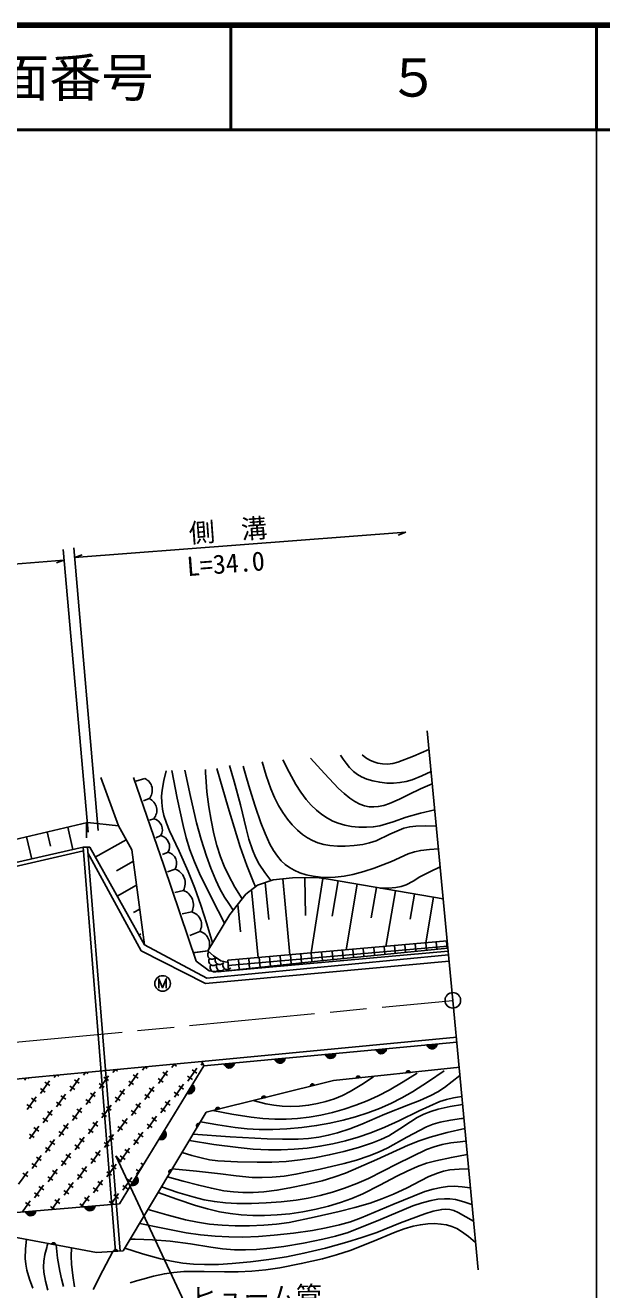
# Model space of a CAD drawing. Units: millimetres, scale not verified. Extents: x 40000 to 680000, y 20000 to 380000.
# Drawn here: x 524332 to 579500, y 258929 to 380000 of the extents above; entities that cross this region are included whole.
import ezdxf
from ezdxf.enums import TextEntityAlignment as Align

# ---------------------------------------------------------------- set-up
doc = ezdxf.new("R2010")
doc.units = ezdxf.units.MM
doc.header["$LTSCALE"] = 1000
doc.linetypes.add('CHAIN', pattern=[18.5, 12, -1.5, 3.5, -1.5])
for name, color, linetype, lineweight in [('M-BGD', 7, 'Continuous', 25), ('M-BMK', 2, 'CHAIN', 13), ('M-TTL', 2, 'Continuous', 140), ('M-TTL-BAND', 7, 'Continuous', 25), ('M-TTL-LINE', 7, 'Continuous', 50)]:
    doc.layers.add(name, color=color, linetype=linetype, lineweight=lineweight)
doc.layers.add('M-TTL-TXT', color=7, linetype='Continuous')
doc.styles.add('ＭＳ ゴシック', font='')
doc.styles.get('ＭＳ ゴシック').set_extended_font_data('MS Gothic')

# ---------------------------------------------------------------- blocks, each defined once
blk = doc.blocks.new('BUHIN15')
at = {"color": 7, "linetype": 'Continuous', "lineweight": 25}
for p, q in [((218, 427), (-100, -469)), ((-33, -466), (268, 382)), ((315, 326), (40, -449)), ((114, -428), (357, 258)), ((396, 181), (193, -390)), ((292, -300), (416, 51))]:
    blk.add_line(p, q, dxfattribs=at)
blk.add_lwpolyline([(167, 471), (262, 395), (335, 308), (406, 180), (426, 56), (422, -67), (370, -214), (295, -312), (202, -395), (66, -450), (-46, -474), (-167, -471)], close=True, dxfattribs=at)
blk = doc.blocks.new('BUHIN16')
at = {"color": 7, "linetype": 'Continuous', "lineweight": 25}
for p, q in [((-215, 428), (318, -358)), ((356, -302), (-149, 443)), ((-76, 447), (385, -234)), ((412, -162), (4, 440)), ((89, 426), (428, -75)), ((414, 57), (205, 366))]:
    blk.add_line(p, q, dxfattribs=at)
blk.add_lwpolyline([(-280, 414), (-163, 445), (-50, 452), (96, 433), (207, 376), (304, 300), (391, 171), (426, 53), (438, -72), (402, -214), (355, -318), (280, -414)], close=True, dxfattribs=at)
blk = doc.blocks.new('BUHIN17')
at = {"color": 7, "linetype": 'Continuous', "lineweight": 25}
for p, q in [((214, 429), (-96, -469)), ((-28, -466), (265, 385)), ((312, 329), (44, -449)), ((118, -427), (354, 261)), ((394, 184), (197, -388)), ((294, -297), (416, 55))]:
    blk.add_line(p, q, dxfattribs=at)
blk.add_lwpolyline([(163, 473), (258, 398), (332, 311), (404, 183), (425, 60), (422, -63), (372, -210), (298, -309), (206, -393), (70, -450), (-42, -475), (-163, -473)], close=True, dxfattribs=at)
blk = doc.blocks.new('BUHIN18')
at = {"color": 7, "linetype": 'Continuous', "lineweight": 25}
for p, q in [((-172, -27), (-33, 171)), ((-80, 147), (-166, 25)), ((2, 177), (-165, -61)), ((-156, -92), (33, 177)), ((63, 176), (-144, -118)), ((-130, -141), (89, 170))]:
    blk.add_line(p, q, dxfattribs=at)
blk.add_lwpolyline([(-115, -164), (-143, -124), (-162, -83), (-176, -26), (-170, 24), (-155, 71), (-120, 122), (-80, 152), (-35, 174), (23, 181), (69, 178), (115, 164)], close=True, dxfattribs=at)
blk = doc.blocks.new('BUHIN20')
at = {"color": 7, "linetype": 'Continuous', "lineweight": 25}
for p, q in [((-34, -171), (-172, 28)), ((-165, 63), (0, -176)), ((32, -178), (-155, 92)), ((-144, 119), (61, -176)), ((88, -170), (-129, 142)), ((-165, -25), (-81, -147))]:
    blk.add_line(p, q, dxfattribs=at)
blk.add_lwpolyline([(114, -164), (67, -177), (22, -181), (-37, -174), (-81, -151), (-120, -121), (-156, -70), (-170, -23), (-176, 27), (-162, 84), (-143, 126), (-114, 164)], close=True, dxfattribs=at)
blk = doc.blocks.new('BUHIN21')
at = {"color": 7, "linetype": 'Continuous', "lineweight": 25}
for p, q in [((-134, 100), (-161, -47)), ((-145, -97), (-101, 142)), ((-72, 162), (-124, -125)), ((-103, -149), (-44, 175)), ((-17, 186), (-82, -168)), ((-59, -182), (10, 191))]:
    blk.add_line(p, q, dxfattribs=at)
blk.add_lwpolyline([(-36, -197), (-78, -173), (-113, -143), (-149, -97), (-165, -49), (-171, 0), (-160, 61), (-136, 104), (-105, 143), (-55, 174), (-12, 190), (36, 197)], close=True, dxfattribs=at)
blk = doc.blocks.new('BUHIN22')
at = {"color": 7, "linetype": 'Continuous', "lineweight": 25}
for p, q in [((-117, 120), (-166, -21)), ((-158, -73), (-78, 156)), ((-46, 171), (-142, -104)), ((-125, -131), (-16, 180)), ((12, 186), (-107, -153)), ((-87, -171), (39, 188))]:
    blk.add_line(p, q, dxfattribs=at)
blk.add_lwpolyline([(-66, -189), (-104, -158), (-134, -124), (-162, -72), (-170, -23), (-169, 26), (-148, 85), (-118, 124), (-81, 158), (-27, 180), (18, 190), (66, 189)], close=True, dxfattribs=at)
blk = doc.blocks.new('BUHIN25')
at = {"color": 7, "linetype": 'Continuous', "lineweight": 25}
for radius in [746, 22.5]:
    blk.add_circle((0, 0), radius, dxfattribs=at)
blk = doc.blocks.new('BUHIN45')
at = {"color": 7, "linetype": 'Continuous', "lineweight": 25}
blk.add_lwpolyline([(271, -510), (-562, -132), (379, -172), (-273, 507), (561, 129)], dxfattribs=at)
blk.add_circle((0, 0), 746, dxfattribs=at)

msp = doc.modelspace()

# ---------------------------------------------------------------- hatches: boundary and pattern name
at = {"layer": 'M-BGD'}
h = msp.add_hatch(dxfattribs=at)
h.set_pattern_fill('USER', color=256, style=0, pattern_type=2)
h.set_pattern_definition([(5.026, (543728, 290475), (-43.804, 498.077), []), (95.026, (543728, 290475), (-1992.31, -175.22), []), (95.026, (544768, 290065), (-1992.3, -175.22), [])])
h.paths.add_polyline_path([(543728, 290475), (564707, 292320), (564771, 291637), (552592, 290432), (543778, 289468)])

# ---------------------------------------------------------------- linework, layer by layer
for p, q in [((529050, 329034), (560763, 331454)), ((560763, 331454), (560031, 331182)), ((530364, 302740), (527943, 329812)), ((528970, 329959), (531318, 302887)), ((528033, 328800), (358458, 315250)), ((528033, 328800), (527303, 328525)), ((529050, 329034), (529782, 329306)), ((565245, 286634), (562801, 312433)), ((533242, 303332), (531559, 307976)), ((534694, 307976), (537593, 299535)), ((535763, 307881), (534906, 307625)), ((536191, 305954), (535634, 305740)), ((536619, 304027), (536234, 303899)), ((517461, 300662), (530299, 303661)), ((526743, 301390), (526429, 302757)), ((528893, 301069), (528400, 303217)), ((530193, 302192), (530193, 303636)), ((530299, 303661), (533242, 303332)), ((533242, 303332), (534536, 301052)), ((524948, 300163), (524459, 302296)), ((531030, 300361), (533987, 302019)), ((537304, 302422), (536833, 302186)), ((506205, 295978), (529879, 301295)), ((529907, 300950), (506732, 295625)), ((529879, 301295), (530507, 301295)), ((529879, 301295), (532953, 262600)), ((533427, 262632), (530275, 301295)), ((530320, 300750), (535413, 291364)), ((535743, 291954), (530507, 301295)), ((534536, 301052), (535743, 291954)), ((537990, 300816), (537476, 300602)), ((533053, 299040), (534682, 299953)), ((537593, 299535), (540672, 290373)), ((538675, 299211), (537947, 298932)), ((546554, 297669), (548053, 298183)), ((547303, 297926), (547633, 294383)), ((548053, 298183), (549894, 298354)), ((548973, 298269), (549650, 290996)), ((549894, 298354), (552249, 298397)), ((551072, 298376), (551138, 294754)), ((552806, 298312), (551708, 291177)), ((552249, 298397), (553363, 298226)), ((564325, 296350), (553363, 298226)), ((554276, 298070), (553697, 294685)), ((533125, 296625), (534985, 297667)), ((539467, 297155), (538632, 296962)), ((543899, 294843), (545441, 296813)), ((545441, 296813), (546554, 297669)), ((545997, 297241), (546605, 290707)), ((556103, 297757), (555027, 291469)), ((557930, 297444), (557433, 294541)), ((559757, 297132), (558846, 291805)), ((561584, 296819), (561170, 294396)), ((544670, 295828), (544914, 293200)), ((563411, 296506), (562664, 292141)), ((534674, 295038), (535288, 295382)), ((540259, 295100), (539360, 294906)), ((541801, 291374), (543899, 294843)), ((535219, 292888), (535405, 292993)), ((541030, 293237), (540088, 292851)), ((541700, 288760), (535743, 291954)), ((564707, 292320), (543728, 290475)), ((535413, 291364), (541565, 288243)), ((540397, 291192), (541801, 291374)), ((540397, 291192), (541801, 291374)), ((541801, 291374), (540516, 291224)), ((564833, 290982), (541700, 288760)), ((542357, 290903), (541801, 291374)), ((543043, 290432), (542357, 290903)), ((564800, 291336), (543760, 289466)), ((564771, 291637), (552592, 290432)), ((540672, 290373), (541922, 289452)), ((564890, 290385), (541565, 288243)), ((541922, 289452), (542805, 289362)), ((542805, 289362), (552592, 290432)), ((543738, 290262), (543043, 290432)), ((543778, 289468), (543728, 290475)), ((567690, 260836), (565245, 286634)), ((565637, 283102), (541230, 280778)), ((565620, 282631), (541434, 280352)), ((541230, 280778), (524953, 279252)), ((541230, 280778), (524953, 279252)), ((529904, 279482), (530081, 279733)), ((530347, 279627), (530184, 279743)), ((532722, 279721), (532919, 279999)), ((533165, 279866), (532971, 280004)), ((533350, 267160), (541434, 280352)), ((541434, 280352), (533350, 267160)), ((535540, 279959), (535757, 280265)), ((535983, 280105), (535757, 280265)), ((537069, 278670), (537936, 279893)), ((537487, 279752), (537946, 279427)), ((538359, 280198), (538595, 280531)), ((538802, 280344), (538544, 280527)), ((539887, 278908), (540754, 280132)), ((540305, 279991), (540764, 279666)), ((541177, 280437), (541306, 280619)), ((541434, 280352), (541230, 280778)), ((565918, 280248), (553829, 278967)), ((524953, 279252), (514522, 278183)), ((524953, 279252), (514522, 278183)), ((524267, 279004), (524402, 279196)), ((524710, 279150), (524615, 279217)), ((525795, 277715), (526663, 278939)), ((526213, 278797), (526672, 278472)), ((527085, 279243), (527244, 279467)), ((527528, 279389), (527398, 279481)), ((528614, 277953), (529481, 279177)), ((529032, 279036), (529491, 278711)), ((531875, 278338), (531416, 278663)), ((531432, 278192), (532299, 279416)), ((531850, 279275), (532309, 278950)), ((534694, 278576), (534235, 278902)), ((534250, 278431), (535118, 279655)), ((534668, 279513), (535127, 279188)), ((537512, 278815), (537053, 279140)), ((538597, 277380), (539464, 278604)), ((540330, 279054), (539871, 279379)), ((541657, 275931), (553829, 278967)), ((524506, 276186), (525373, 277410)), ((524923, 277269), (525382, 276944)), ((526239, 277860), (525780, 278185)), ((527324, 276425), (528191, 277649)), ((527742, 277507), (528201, 277182)), ((529057, 278099), (528598, 278424)), ((530142, 276663), (531009, 277887)), ((530560, 277746), (531019, 277421)), ((533404, 277048), (532945, 277373)), ((532961, 276902), (533828, 278126)), ((533378, 277985), (533837, 277660)), ((536222, 277287), (535763, 277612)), ((535779, 277141), (536646, 278365)), ((536197, 278224), (536656, 277899)), ((539041, 277525), (538582, 277850)), ((539015, 278462), (539474, 278137)), ((524949, 276332), (524490, 276657)), ((526034, 274896), (526901, 276120)), ((527767, 276570), (527308, 276895)), ((528852, 275135), (529720, 276359)), ((529270, 276218), (529729, 275893)), ((530586, 276809), (530127, 277134)), ((531671, 275374), (532538, 276598)), ((532089, 276456), (532548, 276131)), ((534932, 275758), (534473, 276083)), ((534489, 275612), (535356, 276836)), ((534907, 276695), (535366, 276370)), ((537751, 275997), (537292, 276322)), ((537307, 275851), (538175, 277075)), ((537725, 276934), (538184, 276609)), ((526477, 275042), (526018, 275367)), ((526452, 275979), (526911, 275654)), ((529296, 275281), (528837, 275606)), ((530381, 273845), (531248, 275069)), ((530799, 274928), (531258, 274603)), ((532114, 275519), (531655, 275844)), ((533199, 274084), (534066, 275308)), ((533617, 275167), (534076, 274841)), ((533707, 262651), (541657, 275931)), ((536018, 274323), (536885, 275547)), ((536435, 275405), (536894, 275080)), ((525188, 273513), (524729, 273838)), ((524744, 273368), (525611, 274592)), ((525162, 274450), (525621, 274125)), ((528006, 273752), (527547, 274077)), ((527563, 273606), (528430, 274830)), ((527980, 274689), (528439, 274364)), ((530824, 273991), (530365, 274316)), ((531910, 272555), (532777, 273779)), ((532327, 273638), (532786, 273313)), ((533643, 274229), (533184, 274555)), ((534728, 272794), (535595, 274018)), ((535146, 273877), (535605, 273552)), ((536461, 274468), (536002, 274793)), ((526716, 272223), (526257, 272549)), ((526273, 272078), (527140, 273302)), ((526691, 273161), (527150, 272835)), ((529534, 272462), (529075, 272787)), ((529091, 272317), (529958, 273541)), ((529509, 273399), (529968, 273074)), ((532353, 272701), (531894, 273026)), ((533438, 271266), (534305, 272490)), ((535171, 272940), (534712, 273265)), ((524983, 270549), (525850, 271773)), ((525401, 271632), (525860, 271307)), ((528245, 270934), (527786, 271259)), ((527801, 270788), (528669, 272012)), ((528219, 271871), (528678, 271546)), ((531063, 271172), (530604, 271498)), ((530620, 271027), (531487, 272251)), ((531038, 272110), (531497, 271784)), ((533003, 271741), (533517, 271153)), ((533003, 271741), (540029, 256752)), ((533881, 271411), (533422, 271736)), ((533856, 272348), (534315, 272023)), ((536282, 271945), (536241, 271975)), ((523693, 269021), (524560, 270245)), ((524111, 270104), (524570, 269778)), ((525426, 270695), (524967, 271020)), ((526512, 269260), (527379, 270484)), ((526929, 270342), (527388, 270017)), ((529330, 269498), (530197, 270722)), ((529748, 270581), (530207, 270256)), ((532592, 269883), (532133, 270208)), ((532148, 269737), (533015, 270961)), ((532566, 270820), (533025, 270495)), ((535239, 270242), (534951, 270447)), ((534967, 269976), (535772, 271113)), ((535384, 271058), (535632, 270883)), ((525222, 267731), (526089, 268955)), ((525640, 268814), (526099, 268489)), ((526955, 269405), (526496, 269730)), ((528040, 267970), (528907, 269194)), ((528458, 269052), (528917, 268727)), ((529773, 269644), (529314, 269969)), ((530859, 268208), (531726, 269432)), ((531276, 269291), (531735, 268966)), ((534120, 268593), (533661, 268918)), ((533677, 268447), (534544, 269671)), ((534095, 269530), (534554, 269205)), ((525665, 267877), (525206, 268202)), ((526871, 266611), (527618, 267665)), ((528483, 268115), (528024, 268440)), ((529689, 266850), (530436, 267904)), ((529987, 267763), (530446, 267438)), ((531302, 268354), (530843, 268679)), ((532507, 267088), (533254, 268143)), ((532805, 268001), (533264, 267676)), ((516358, 265720), (533350, 267160)), ((533350, 267160), (516358, 265720)), ((524052, 266372), (524799, 267426)), ((524350, 267285), (524809, 266960)), ((527129, 266633), (526735, 266912)), ((527168, 267524), (527627, 267199)), ((529947, 266872), (529553, 267151)), ((532765, 267110), (532371, 267389)), ((515073, 265532), (531161, 262479)), ((532853, 262719), (533094, 262735)), ((533045, 262757), (532897, 262747)), ((531161, 262479), (533707, 262651)), ((532790, 262614), (533170, 262640)), ((533158, 262664), (532799, 262640)), ((532812, 262666), (533140, 262688)), ((533121, 262712), (532830, 262692))]:
    msp.add_line(p, q, dxfattribs=at)
for points in [[(563169, 308544), (562272, 308124), (561361, 307762), (560781, 307594), (560187, 307485), (559572, 307436), (558939, 307447), (558263, 307520), (557579, 307657), (557031, 307820), (556510, 308038), (556114, 308263), (555747, 308542), (555367, 308926), (555027, 309357), (554768, 309732), (554511, 310126)], [(562968, 310664), (561490, 310017), (559989, 309428), (559500, 309316), (558993, 309263), (558534, 309272), (558075, 309343), (557683, 309463), (557308, 309641), (556936, 309872), (556567, 310132)], [(545076, 296348), (544393, 297466), (543765, 298611), (543366, 299481), (543023, 300375), (542674, 301472), (542380, 302596), (542106, 303878), (541890, 305179), (541721, 306606), (541612, 308049), (541591, 308388), (541570, 308737)], [(542675, 308840), (543751, 305092), (544891, 301342), (545539, 299558), (546244, 297795), (546300, 297657), (546357, 297518)], [(547825, 298105), (547250, 298877), (546721, 299688), (546377, 300351), (546086, 301043), (545742, 302061), (545457, 303094), (544926, 305359), (544337, 307607), (544105, 308362), (543865, 309115)], [(563871, 301134), (563019, 301096), (562180, 300998), (561574, 300854), (560981, 300651), (559368, 299946), (557736, 299298), (556721, 298966), (555680, 298688), (554846, 298529), (554001, 298429), (553285, 298400), (552571, 298432), (551894, 298518), (551206, 298667), (550622, 298850), (550065, 299088), (549612, 299342), (549197, 299644), (548810, 300010), (548459, 300427), (548081, 300984), (547744, 301588), (547278, 302603), (546869, 303638), (546319, 305240), (545828, 306853), (545512, 307943), (545197, 309048)], [(547012, 309469), (547394, 308166), (547832, 306884), (548172, 306075), (548566, 305290), (548967, 304620), (549427, 303969), (549876, 303430), (550376, 302925), (550848, 302529), (551353, 302183), (551818, 301931), (552316, 301729), (552891, 301566), (553494, 301458), (554210, 301397), (554942, 301396), (555795, 301450), (556632, 301563), (557273, 301707), (557906, 301911), (559232, 302553), (560569, 303131), (561133, 303256), (561723, 303323), (562682, 303344), (563665, 303308)], [(563516, 304884), (562146, 304561), (560790, 304179), (559533, 303738), (558254, 303355), (557627, 303250), (556979, 303203), (556265, 303215), (555543, 303288), (554913, 303407), (554289, 303588), (553761, 303801), (553248, 304073), (552714, 304428), (552206, 304838), (551694, 305332), (551220, 305874), (550701, 306572), (550231, 307306), (549579, 308475), (548976, 309664)], [(563281, 307359), (562151, 306886), (561048, 306358), (560135, 305892), (559187, 305475), (558655, 305302), (558112, 305187), (557684, 305153), (557248, 305179), (556801, 305276), (556365, 305432), (555867, 305682), (555402, 305982), (554839, 306432), (554316, 306928), (552966, 308371), (551632, 309813)], [(537810, 308618), (537585, 307701), (537419, 306768), (537373, 306173), (537387, 305565), (537461, 304951), (537597, 304339), (537837, 303600), (538137, 302870), (539059, 300928), (539925, 298963), (540550, 297366), (541124, 295737), (541704, 293947), (542263, 292139)], [(543401, 294020), (542183, 296392), (541017, 298793), (540527, 299909), (540093, 301047), (539734, 302198), (539430, 303378), (538866, 306006), (538357, 308641)], [(539601, 308668), (540137, 306144), (540733, 303627), (541169, 302039), (541665, 300457), (542083, 299287), (542556, 298140), (542956, 297314), (543410, 296518), (543814, 295898), (544242, 295281)], [(564035, 299411), (563055, 298956), (562103, 298449), (561458, 298048), (560788, 297702), (560304, 297547), (559802, 297452), (559057, 297391), (558299, 297381)], [(564407, 279896), (562907, 278861), (561376, 277878), (560370, 277303), (559325, 276774), (558234, 276292), (557119, 275865), (555946, 275481), (554757, 275154), (553487, 274871), (552206, 274648), (550788, 274464), (549352, 274340), (548033, 274278), (546704, 274275), (545558, 274331), (544417, 274446), (542760, 274703), (541109, 275016)], [(540400, 273832), (543930, 273575), (547486, 273376), (548959, 273332), (550438, 273348), (551435, 273413), (552430, 273539), (553322, 273716), (554211, 273954), (555379, 274345), (556536, 274795), (558757, 275734), (561013, 276622), (562087, 277042), (563138, 277517), (563806, 277883), (564453, 278306), (565194, 278864), (565917, 279452)], [(542293, 276090), (544115, 275741), (545951, 275451), (547081, 275329), (548226, 275266), (549304, 275271), (550383, 275335), (551498, 275463), (552606, 275651), (553732, 275903), (554852, 276217), (555953, 276587), (557042, 277017), (558106, 277503), (559142, 278042), (560495, 278833), (561835, 279670)], [(557650, 279303), (556552, 278581), (555419, 277909), (554679, 277538), (553912, 277220), (553111, 276956), (552292, 276749), (551449, 276598), (550589, 276505), (549745, 276473), (548904, 276502), (548120, 276588), (547347, 276733), (546737, 276883), (546130, 277047)], [(540033, 273219), (542364, 272848), (544707, 272535), (546149, 272400), (547603, 272324), (548831, 272318), (550060, 272372), (551298, 272488), (552531, 272663), (553764, 272899), (554993, 273197), (556203, 273551), (557402, 273965), (558755, 274504), (560087, 275098), (562032, 276059), (563997, 276962), (564643, 277156), (565316, 277294), (565711, 277357), (566108, 277415)], [(566180, 276649), (564994, 276457), (563833, 276208), (563147, 276004), (562477, 275742), (561827, 275407), (561193, 275011), (560180, 274321), (559129, 273679), (558365, 273311), (557575, 272997), (556208, 272558), (554812, 272174), (553418, 271841), (552004, 271565), (550650, 271361), (549289, 271217), (547912, 271146), (546535, 271136), (544654, 271176), (542773, 271277), (541971, 271380), (541173, 271544), (540259, 271796), (539352, 272081)], [(538403, 270496), (540711, 270284), (543019, 270011), (544520, 269818), (546031, 269685), (546996, 269662), (547960, 269700), (549093, 269812), (550232, 269986), (552540, 270472), (554843, 271018), (556041, 271347), (557228, 271735), (558128, 272088), (559015, 272501), (560864, 273543), (562728, 274524), (563372, 274776), (564046, 274975), (565043, 275176), (566071, 275321), (566181, 275335), (566302, 275350)], [(566393, 274373), (564725, 273982), (563076, 273535), (562016, 273184), (560976, 272775), (557985, 271408), (554966, 270093), (553858, 269701), (552732, 269366), (551206, 268989), (549658, 268669), (548414, 268459), (547155, 268307), (546145, 268242), (545138, 268236), (544244, 268290), (543347, 268405), (542142, 268640), (540935, 268936), (539445, 269336), (537949, 269737)], [(537375, 268778), (538923, 268249), (540484, 267781), (541451, 267550), (542440, 267375), (543499, 267257), (544577, 267197), (545982, 267192), (547399, 267247), (548832, 267350), (550264, 267514), (551417, 267702), (552558, 267950), (553736, 268270), (554897, 268649), (556048, 269087), (557185, 269585), (559938, 270987), (562729, 272340), (563468, 272619), (564232, 272841), (565073, 273001), (565938, 273104), (566217, 273130), (566507, 273156)], [(566628, 271864), (565118, 271601), (563629, 271281), (562738, 271031), (561858, 270723), (560867, 270289), (559895, 269798), (558280, 268924), (556631, 268100), (555579, 267662), (554506, 267280), (553346, 266932), (552157, 266640), (550903, 266393), (549635, 266206), (548439, 266087), (547231, 266029), (546106, 266033), (544986, 266097), (543944, 266215), (542903, 266394), (541759, 266660), (540617, 266988), (538833, 267593), (537060, 268253)], [(566755, 270511), (565850, 270486), (564951, 270401), (564362, 270280), (563778, 270099), (562968, 269762), (562164, 269362), (560874, 268687), (559570, 268071), (558464, 267618), (557336, 267221), (555858, 266795), (554359, 266426), (551978, 265869), (549595, 265373), (548377, 265206), (547152, 265098), (545791, 265041), (544417, 265044), (543187, 265103), (541962, 265221), (540817, 265394), (539675, 265628), (537876, 266090), (536078, 266613)], [(535283, 265285), (537500, 264807), (539732, 264388), (541104, 264188), (542490, 264046), (543813, 263977), (545140, 263967), (546649, 264022), (548159, 264137), (549986, 264344), (551816, 264611), (553118, 264845), (554413, 265139), (555456, 265439), (556480, 265796), (559505, 267081), (562586, 268324), (563357, 268557), (564139, 268731), (564749, 268810), (565373, 268829), (566149, 268776), (566926, 268678)], [(567074, 267093), (566291, 267358), (565502, 267563), (564975, 267635), (564443, 267647), (563819, 267595), (563184, 267481), (562306, 267244), (561434, 266946), (558323, 265649), (555218, 264419), (554022, 264060), (552809, 263759), (550960, 263390), (549085, 263077), (547771, 262895), (546455, 262774), (545408, 262733), (544354, 262752), (543213, 262848), (542075, 263005), (540148, 263323), (538205, 263583), (536522, 263699), (534834, 263756), (534605, 263762), (534375, 263767)], [(533854, 262897), (535554, 262365), (537273, 261890), (538334, 261656), (539404, 261481), (540443, 261378), (541489, 261335), (542811, 261351), (544145, 261428), (545894, 261591), (547643, 261815), (549320, 262089), (550994, 262423), (553053, 262916), (555108, 263469), (556548, 263915), (557973, 264419), (560249, 265338), (562556, 266204), (563364, 266442), (564189, 266621), (564575, 266649), (564954, 266616), (565361, 266501), (565765, 266321), (566503, 265913), (567223, 265507)], [(567416, 263449), (566758, 264012), (566074, 264518), (565630, 264776), (565160, 264980), (564654, 265127), (564119, 265220), (563499, 265261), (562864, 265242), (562145, 265156), (561446, 265011), (560583, 264761), (559730, 264451), (557610, 263550), (555441, 262695), (554119, 262267), (552786, 261898), (550748, 261434), (548688, 261027), (547360, 260838), (546023, 260709), (544720, 260644), (543402, 260639), (541441, 260680), (539492, 260660), (538561, 260590), (537639, 260460), (536610, 260237), (535580, 259951), (534986, 259768), (534382, 259577)], [(524433, 263756), (524352, 262840), (524332, 261931), (524379, 261360), (524485, 260797), (524743, 259935), (525064, 259073), (525068, 259063)], [(526494, 258894), (526272, 259755), (526113, 260614), (526074, 261136), (526096, 261656), (526208, 262311), (526383, 262974), (526440, 263169), (526499, 263364)], [(527286, 263215), (527423, 261962), (527621, 260720), (527787, 259983), (527974, 259250)], [(529040, 259190), (528867, 260278), (528752, 261380), (528737, 262157), (528758, 262935)], [(532698, 262583), (531737, 260776), (530816, 258954)]]:
    msp.add_lwpolyline(points, dxfattribs=at)
msp.add_lwpolyline([(532782, 262589), (532795, 262636), (532815, 262676), (532851, 262723), (532894, 262750), (532939, 262768), (533001, 262772), (533049, 262760), (533095, 262739), (533137, 262698), (533163, 262661), (533181, 262616)], close=True, dxfattribs=at)
for centre, radius, start, end in [((535254, 306757), 1234, 319.39868, 65.65894), ((535682, 304830), 1234, 319.39868, 65.65894), ((536360, 302968), 1091, 329.97986, 76.24011), ((537045, 301362), 1091, 329.97986, 76.24011), ((537730, 299757), 1091, 329.97986, 76.24011), ((538172, 297837), 1463, 332.24622, 69.90869), ((538964, 295781), 1463, 332.24622, 69.90869), ((539937, 293876), 1266, 329.71338, 75.24561), ((540708, 292013), 1266, 329.71338, 75.24561), ((542217, 291000), 437, 145.49146, 325.49139), ((542329, 290392), 437, 145.49146, 325.49139), ((542937, 290505), 437, 145.49146, 325.49139), ((542442, 289785), 437, 145.49146, 325.49139), ((543050, 289897), 437, 145.49146, 325.49139), ((543657, 290010), 437, 145.49146, 325.49139)]:
    msp.add_arc(centre, radius, start, end, dxfattribs=at)
at = {"layer": 'M-BMK'}
msp.add_line((466400, 277172), (565251, 286635), dxfattribs=at)
at = {"layer": 'M-TTL'}
msp.add_line((680000, 380000), (40000, 380000), dxfattribs=at)
at = {"layer": 'M-TTL-BAND'}
msp.add_line((579000, 20000), (579000, 370000), dxfattribs=at)
at = {"layer": 'M-TTL-LINE'}
for p, q in [((543997, 380000), (543997, 370000)), ((579000, 380000), (579000, 370000)), ((40000, 370000), (680000, 370000))]:
    msp.add_line(p, q, dxfattribs=at)

# ---------------------------------------------------------------- block references
at = {"layer": 'M-BGD', "rotation": 294.38184}
for name, p in [('BUHIN45', (537476, 288252)), ('BUHIN25', (565251, 286635)), ('BUHIN17', (558408, 281952)), ('BUHIN17', (563258, 282409)), ('BUHIN17', (543859, 280581)), ('BUHIN17', (548709, 281038)), ('BUHIN17', (553558, 281495)), ('BUHIN22', (560986, 279725)), ('BUHIN16', (540087, 278154)), ('BUHIN21', (551807, 278463)), ('BUHIN22', (556211, 279219)), ('BUHIN21', (547146, 277300)), ('BUHIN21', (542758, 276206)), ('BUHIN20', (540898, 274663)), ('BUHIN16', (537392, 273756)), ('BUHIN20', (538249, 270238)), ('BUHIN16', (534697, 269359)), ('BUHIN15', (524854, 266440)), ('BUHIN15', (530518, 266920)), ('BUHIN18', (527037, 263262))]:
    msp.add_blockref(name, p, dxfattribs=at)

# ---------------------------------------------------------------- texts
at = {"layer": 'M-BGD', "style": 'ＭＳ ゴシック'}
for s, rotation, p in [('側\u3000溝', 4.2, (540098, 329898)), ('L=34.0', 4.4, (539899, 326706)), ('ヒューム管', 0.9, (540251, 256699))]:
    msp.add_text(s, height=1833, rotation=rotation, dxfattribs=at).set_placement(p, align=Align.BOTTOM_LEFT)
at = {"layer": 'M-TTL-TXT', "style": 'ＭＳ ゴシック'}
for s, p in [('図面番号', (526622, 375000)), ('５', (561497, 375000))]:
    msp.add_text(s, height=3666, dxfattribs=at).set_placement(p, align=Align.MIDDLE_CENTER)

doc.saveas('drawing.dxf')
